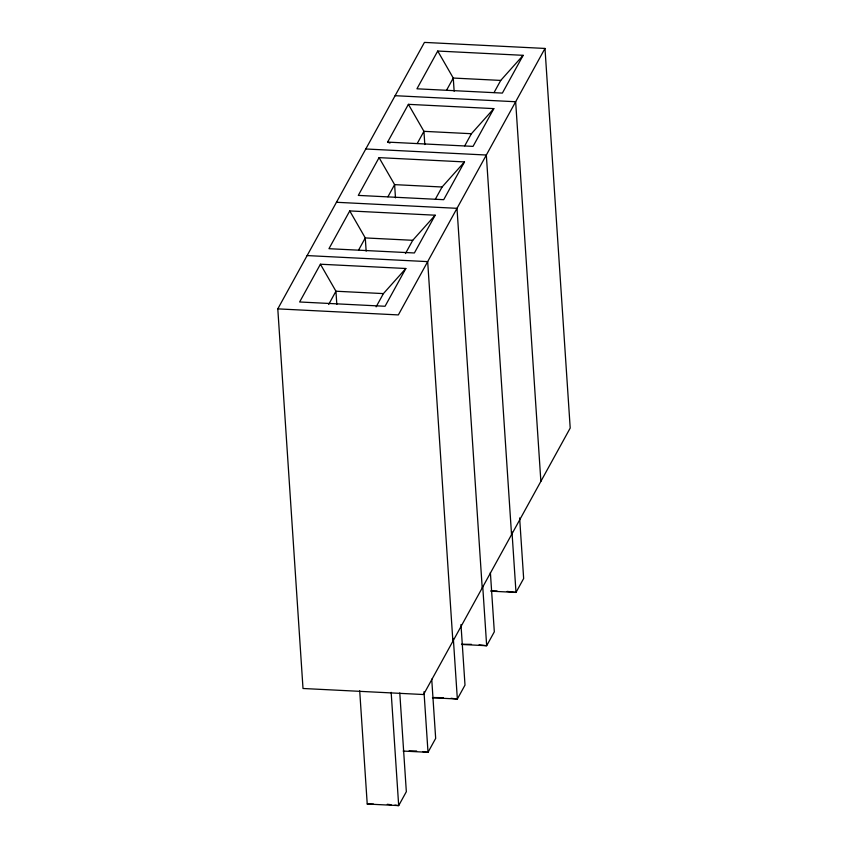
<?xml version="1.0" encoding="UTF-8"?>
<svg xmlns="http://www.w3.org/2000/svg" width="848" height="848" viewBox="0 0 848 848"><rect width="100%" height="100%" fill="white"/><g stroke="black" fill="none" stroke-linecap="round" stroke-linejoin="round"><path stroke-width="1.27" d="M277.794 308.873L424.445 42.4L544.988 48.442L570.206 428.06L423.555 694.533L303.012 688.491L277.794 308.873L398.348 314.915L544.988 48.442M320.417 264.216L299.63 301.983L385.056 306.266L405.842 268.498L320.417 264.216L335.946 291.224L336.826 304.432M349.747 210.929L328.96 248.697L414.386 252.969L435.172 215.201L349.747 210.929L365.276 237.928L366.156 251.135M379.067 157.633L358.291 195.4L443.716 199.683L464.503 161.915L379.067 157.633L394.606 184.631L395.486 197.838M387.61 142.104L408.397 104.336L493.833 108.618L473.046 146.386L387.61 142.104L389.974 143.079M437.727 51.039L416.94 88.807L502.376 93.089L523.152 55.321L437.727 51.039L453.267 78.048L454.146 91.255M328.664 304.474L335.946 291.224L383.413 293.599L405.842 268.498M358.598 250.075L365.276 237.928L412.743 240.302L435.172 215.201M387.928 196.778L394.606 184.631L442.073 187.005L464.503 161.915M417.248 143.482L423.936 131.334L408.397 104.336M446.578 90.195L453.267 78.048L500.723 80.422L523.152 55.321M376.12 306.849L383.413 293.599M405.45 253.552L412.743 240.302M435.384 199.153L442.073 187.005M464.715 145.867L471.403 133.719L493.833 108.618M494.045 92.57L500.723 80.422M490.812 590.929L497.076 591.014M461.482 644.226L471.509 644.363M433.402 697.533L443.43 697.671M409.086 750.904L416.612 750.999M359.7 690.781L367.226 804.021L373.491 804.105M395.115 95.697L515.658 101.739L540.876 481.357M471.403 133.719L423.936 131.334L424.816 144.542M365.785 148.983L486.328 155.025L511.545 534.643M336.455 202.28L456.998 208.322L482.215 587.94M307.124 255.577L427.678 261.619L452.885 641.236M491.098 591.173L515.997 592.423L523.651 578.516L519.633 517.948M461.768 644.469L486.667 645.72L494.32 631.813L490.388 572.559M432.438 697.766L457.348 699.017L465.001 685.099L460.973 624.531M403.107 751.063L428.017 752.303L435.671 738.396L431.727 679.142M367.226 804.021L398.687 805.6L406.34 791.693L399.779 692.933M507.136 591.406L515.997 592.423L511.98 531.855M479.067 644.851L486.667 645.72L482.735 586.466M451.009 698.286L457.348 699.017L453.32 638.438M422.951 751.731L428.017 752.303L423.989 691.735M387.282 804.296L391.087 804.731M394.882 805.165L398.687 805.6L391.161 692.36"/></g></svg>
